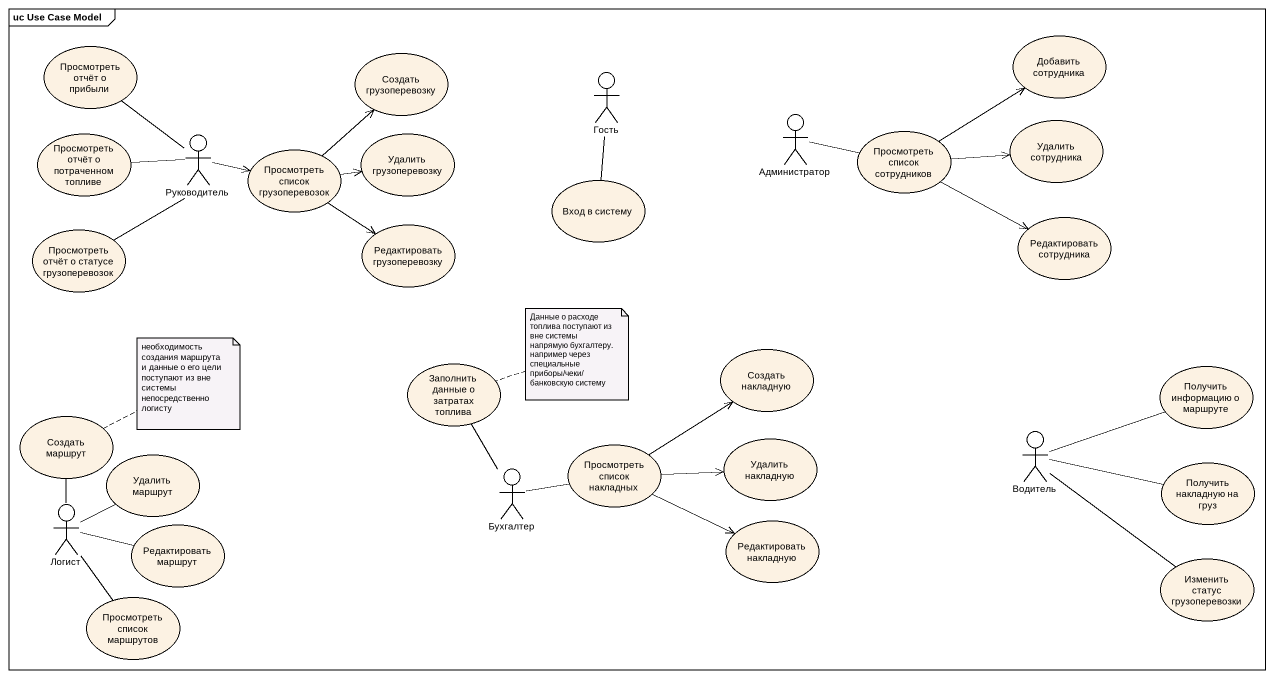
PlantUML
@startuml
mainframe uc Use Case Model
usecase "Добавить сотрудника" as Добавить_сотрудника
usecase "Просмотреть отчёт о прибыли" as Просмотреть_отчёт_о_прибыли
usecase "Создать грузоперевозку" as Создать_грузоперевозку
actor Гость
actor Администратор
usecase "Удалить сотрудника" as Удалить_сотрудника
usecase "Просмотреть отчёт о потраченном топливе" as Просмотреть_отчёт_о
actor Руководитель
usecase "Просмотреть список грузоперевозок" as Просмотреть_список
usecase "Удалить грузоперевозку" as Удалить_грузоперевозку
usecase "Просмотреть список сотрудников" as Просмотреть_список_2
usecase "Вход в систему" as Вход_в_систему
usecase "Просмотреть отчёт о статусе грузоперевозок" as Просмотреть_отчёт_о_статусе
usecase "Редактировать грузоперевозку" as Редактировать_грузоперевозку
usecase "Редактировать сотрудника" as Редактировать_сотрудника
usecase "Создать накладную" as Создать_накладную
usecase "Заполнить данные о затратах топлива" as Заполнить_данные_о_затратах
usecase "Получить информацию о маршруте" as Получить_информацию_о
usecase "Создать маршрут" as Создать_маршрут
usecase "Удалить накладную" as Удалить_накладную
actor Водитель
usecase "Удалить маршрут" as Удалить_маршрут
actor Бухгалтер
usecase "Просмотреть список накладных" as Просмотреть_список_накладных
usecase "Получить накладную на груз" as Получить_накладную_на_груз
actor Логист
usecase "Редактировать накладную" as Редактировать_накладную
usecase "Редактировать маршрут" as Редактировать_маршрут
usecase "Изменить статус грузоперевозки" as Изменить_статус
usecase "Просмотреть список маршрутов" as Просмотреть_список_маршрутов
Гость -- Вход_в_систему
Администратор -right- Просмотреть_список_2
Руководитель -up- Просмотреть_отчёт_о_прибыли
Руководитель -left- Просмотреть_отчёт_о
Руководитель -right-> Просмотреть_список
Руководитель -- Просмотреть_отчёт_о_статусе
Просмотреть_список -up-> Создать_грузоперевозку
Просмотреть_список -right-> Удалить_грузоперевозку
Просмотреть_список --> Редактировать_грузоперевозку
Просмотреть_список_2 -up-> Добавить_сотрудника
Просмотреть_список_2 -right-> Удалить_сотрудника
Просмотреть_список_2 -right-> Редактировать_сотрудника
Водитель -right- Получить_информацию_о
Водитель -right- Получить_накладную_на_груз
Водитель -- Изменить_статус
Бухгалтер -up- Заполнить_данные_о_затратах
Бухгалтер -right- Просмотреть_список_накладных
Просмотреть_список_накладных -up-> Создать_накладную
Просмотреть_список_накладных -right-> Удалить_накладную
Просмотреть_список_накладных -right-> Редактировать_накладную
Логист -up- Создать_маршрут
Логист -up- Удалить_маршрут
Логист -right- Редактировать_маршрут
Логист -- Просмотреть_список_маршрутов
note right of Заполнить_данные_о_затратах : Данные о расходе топлива поступают из вне системы напрямую бухгалтеру. например через специальные приборы/чеки/банковскую систему
note right of Создать_маршрут : необходимость создания маршрута и данные о его цели поступают из вне системы непосредственно логисту
@enduml
